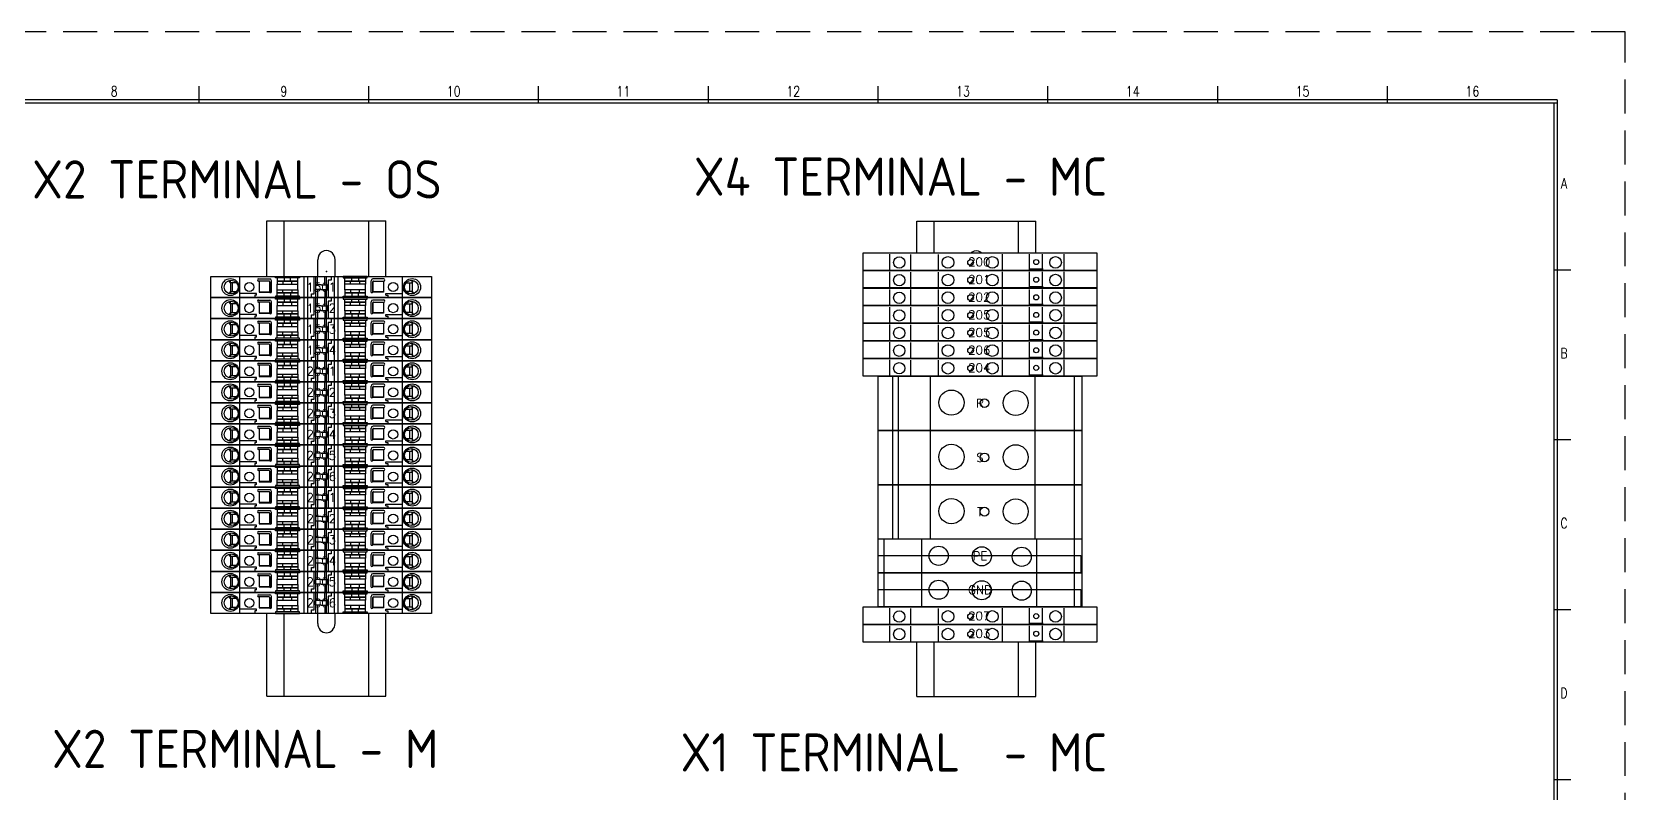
# Model space of a CAD drawing. Header units: inches. Extents: x 0 to 844, y 0 to 594.
# Drawn here: x 371.8 to 841, y 370 to 594 of the extents above; entities that cross this region are included whole.
import ezdxf
from ezdxf.enums import TextEntityAlignment as Align

# ---------------------------------------------------------------- set-up
doc = ezdxf.new("R2010")
doc.units = ezdxf.units.IN
doc.header["$LTSCALE"] = 10
doc.linetypes.add('DASHEDX2', pattern=[1.5, 1, -0.5])
doc.layers.get('0').update_dxf_attribs({"linetype": 'CONTINUOUS'})
for name, color, linetype in [('COMMENT', 4, 'CONTINUOUS'), ('PSYMS', 7, 'CONTINUOUS'), ('PTAG', 150, 'CONTINUOUS'), ('PTERM', 4, 'CONTINUOUS'), ('ZUWAKU', 7, 'CONTINUOUS')]:
    doc.layers.add(name, color=color, linetype=linetype)
doc.styles.get("Standard").update_dxf_attribs({"font": 'romans', "width": 0.8, "bigfont": 'extfont'})
doc.styles.add('WD', font='txt.shx')
doc.styles.add('WD_IEC', font='isocp2.shx', dxfattribs={"width": 0.9, "height": 4, "bigfont": 'extfont2.shx'})

# ---------------------------------------------------------------- blocks, each defined once
blk = doc.blocks.new('JIS_border_a1')
at = {"layer": 'ZUWAKU'}
for p, q in [((421, 573), (421, 578)), ((471, 573), (471, 578)), ((521, 573), (521, 578)), ((571, 573), (571, 578)), ((621, 573), (621, 578)), ((671, 573), (671, 578)), ((721, 573), (721, 578)), ((771, 573), (771, 578)), ((820, 524), (825, 524)), ((820, 474), (825, 474)), ((820, 424), (825, 424)), ((820, 374), (825, 374))]:
    blk.add_line(p, q, dxfattribs=at)
at = {"layer": 'ZUWAKU', "color": 5}
for p, q in [((821, 574), (20, 574)), ((821, 573), (21, 573)), ((820, 573), (820, 21)), ((821, 574), (821, 20))]:
    blk.add_line(p, q, dxfattribs=at)
at = {"layer": 'ZUWAKU', "color": 5, "linetype": 'DASHEDX2'}
blk.add_lwpolyline([(0, 0), (841, 0), (841, 594), (0, 594)], close=True, dxfattribs=at)
at = {"layer": 'COMMENT', "width": 0.8}
for s, p in [('8', (396, 576.5)), ('9', (446, 576.5)), ('10', (496, 576.5)), ('11', (546, 576.5)), ('12', (596, 576.5)), ('13', (646, 576.5)), ('14', (696, 576.5)), ('15', (746, 576.5)), ('16', (796, 576.5)), ('A', (823, 549.43)), ('B', (823, 499.43)), ('C', (823, 449.43)), ('D', (823, 399.43))]:
    blk.add_text(s, height=3, dxfattribs=at).set_placement(p, align=Align.MIDDLE)
blk = doc.blocks.new('VDIN7029')
for p, q in [((-17.53, 139.92), (17.53, 139.92)), ((-17.53, 0), (-17.53, 139.92)), ((-12.45, 0), (-12.45, 139.92)), ((12.45, 0), (12.45, 139.92)), ((17.53, 0), (17.53, 139.92)), ((-2.54, 121.51), (-2.54, 128.42)), ((2.54, 121.51), (2.54, 128.42)), ((-2.54, 71.47), (-2.54, 78.39)), ((2.54, 71.47), (2.54, 78.39)), ((-2.54, 21.44), (-2.54, 28.35)), ((2.54, 21.44), (2.54, 28.35)), ((-17.53, 0), (17.53, 0))]:
    blk.add_line(p, q)
for centre, start_param, end_param in [((0, 128.42), 4.712386, 7.853986), ((0, 121.51), 1.570796, 4.712386), ((0, 78.39), 4.712386, 7.853986), ((0, 71.47), 1.570796, 4.712386), ((0, 28.35), 4.712386, 7.853986), ((0, 21.44), 1.570796, 4.712386)]:
    blk.add_ellipse(centre, major_axis=(0, 2.77), ratio=0.917668, start_param=start_param, end_param=end_param)
for p in [(0, 124.97), (0, 74.93), (0, 24.89)]:
    blk.add_point(p)
blk = doc.blocks.new('2011-1dg')
at = {"style": 'WD', "flags": 1}
for tag, height, p in [('INST', 0.125, (0.008, 0.421)), ('LOC', 0.125, (0.008, 0.245)), ('WDBLKNAM', 0.05, (0, -0.525)), ('CAT', 0.05, (0, -0.454)), ('FP', 0.05, (0, -0.597)), ('FPT', 0.05, (0.141, -0.597)), ('ASSYCODE', 0.05, (0, -0.684))]:
    blk.add_attdef(tag, text='', height=height, dxfattribs=at).set_placement(p, align=Align.CENTER)
blk.add_wipeout([(1.28, -0.244), (-1.28, -0.244), (-1.28, 0), (1.28, 0)])
for p, q in [((-0.943, -0.244), (-0.943, 0)), ((-0.198, -0.244), (-0.198, 0)), ((-0.155, -0.244), (-0.155, 0)), ((-1.054, -0.072), (-1.071, -0.046)), ((-1.054, -0.172), (-1.071, -0.198)), ((-1.054, -0.072), (-1.054, -0.042)), ((-1.054, -0.172), (-1.054, -0.202)), ((-1.028, -0.172), (-1.028, -0.072)), ((-0.943, -0.196), (-0.955, -0.122)), ((-0.721, -0.176), (-0.721, -0.181)), ((-0.721, -0.181), (-0.596, -0.181)), ((-0.513, -0.154), (-0.513, -0.09)), ((-0.272, -0.154), (-0.272, -0.09)), ((0.155, -0.244), (0.155, 0)), ((0.198, -0.244), (0.198, 0)), ((0.272, -0.154), (0.272, -0.09)), ((0.513, -0.154), (0.513, -0.09)), ((0.721, -0.181), (0.596, -0.181)), ((0.721, -0.176), (0.721, -0.181)), ((0.943, -0.244), (0.943, 0)), ((0.943, -0.196), (0.955, -0.122)), ((1.028, -0.172), (1.028, -0.072)), ((1.054, -0.072), (1.054, -0.042)), ((1.054, -0.072), (1.071, -0.046)), ((1.054, -0.172), (1.054, -0.202)), ((1.054, -0.172), (1.071, -0.198)), ((-0.75, -0.196), (-0.943, -0.196)), ((-0.75, -0.215), (-0.771, -0.215)), ((-0.771, -0.215), (-0.771, -0.244)), ((-0.75, -0.215), (-0.75, -0.196)), ((0.75, -0.196), (0.943, -0.196)), ((0.75, -0.215), (0.75, -0.196)), ((0.75, -0.215), (0.771, -0.215)), ((0.771, -0.215), (0.771, -0.244))]:
    blk.add_line(p, q)
for points in [[(1.28, -0.244), (-1.28, -0.244), (-1.28, 0), (1.28, 0)], [(-0.531, 0), (-0.254, 0), (-0.254, -0.017), (-0.531, -0.017)], [(-0.272, -0.017), (-0.513, -0.017), (-0.513, -0.054), (-0.272, -0.054)], [(-0.272, -0.054), (-0.513, -0.054), (-0.513, -0.09), (-0.272, -0.09)], [(-0.272, -0.19), (-0.513, -0.19), (-0.513, -0.154), (-0.272, -0.154)], [(-0.445, -0.09), (-0.341, -0.09), (-0.341, -0.054), (-0.445, -0.054)], [(-0.445, -0.154), (-0.341, -0.154), (-0.341, -0.19), (-0.445, -0.19)], [(-0.43, -0.054), (-0.356, -0.054), (-0.356, -0.017), (-0.43, -0.017)], [(0.531, 0), (0.254, 0), (0.254, -0.017), (0.531, -0.017)], [(0.272, -0.017), (0.513, -0.017), (0.513, -0.054), (0.272, -0.054)], [(0.272, -0.054), (0.513, -0.054), (0.513, -0.09), (0.272, -0.09)], [(0.272, -0.19), (0.513, -0.19), (0.513, -0.154), (0.272, -0.154)], [(0.445, -0.09), (0.341, -0.09), (0.341, -0.054), (0.445, -0.054)], [(0.445, -0.154), (0.341, -0.154), (0.341, -0.19), (0.445, -0.19)], [(0.43, -0.054), (0.356, -0.054), (0.356, -0.017), (0.43, -0.017)], [(-0.531, -0.244), (-0.254, -0.244), (-0.254, -0.227), (-0.531, -0.227)], [(-0.272, -0.227), (-0.513, -0.227), (-0.513, -0.19), (-0.272, -0.19)], [(-0.43, -0.19), (-0.356, -0.19), (-0.356, -0.227), (-0.43, -0.227)], [(0.531, -0.244), (0.254, -0.244), (0.254, -0.227), (0.531, -0.227)], [(0.272, -0.227), (0.513, -0.227), (0.513, -0.19), (0.272, -0.19)], [(0.43, -0.19), (0.356, -0.19), (0.356, -0.227), (0.43, -0.227)]]:
    blk.add_lwpolyline(points, close=True)
for points in [[(-0.114, -0.244), (-0.114, -0.201), (-0.081, -0.201), (-0.081, 0)], [(-0.061, -0.244), (-0.061, 0)], [(-0.042, -0.095), (-0.042, 0)], [(0.042, -0.095), (0.042, 0)], [(0.061, -0.244), (0.061, 0)], [(0.114, 0), (0.114, -0.043), (0.081, -0.043), (0.081, -0.244)], [(-0.983, -0.072), (-1.054, -0.072), (-1.054, -0.172)], [(-1.054, -0.172), (-0.983, -0.172)], [(-0.726, -0.028), (-0.598, -0.028)], [(-0.605, -0.053), (-0.726, -0.053)], [(-0.605, -0.053), (-0.721, -0.053), (-0.721, -0.176)], [(-0.721, -0.176), (-0.598, -0.176), (-0.598, -0.06)], [(-0.598, -0.06), (-0.598, -0.176)], [(-0.577, -0.176), (-0.577, -0.049)], [(0, -0.095), (-0.061, -0.095)], [(0, -0.149), (-0.061, -0.149)], [(-0.042, -0.149), (-0.042, -0.244)], [(0, -0.095), (0.061, -0.095)], [(0, -0.149), (0.061, -0.149)], [(0.042, -0.149), (0.042, -0.244)], [(0.577, -0.176), (0.577, -0.049)], [(0.726, -0.028), (0.598, -0.028)], [(0.721, -0.176), (0.598, -0.176), (0.598, -0.06)], [(0.598, -0.06), (0.598, -0.176)], [(0.605, -0.053), (0.726, -0.053)], [(0.605, -0.053), (0.721, -0.053), (0.721, -0.176)], [(0.983, -0.072), (1.054, -0.072), (1.054, -0.172)], [(1.054, -0.172), (0.983, -0.172)]]:
    blk.add_lwpolyline(points)
for centre, radius in [((-1.054, -0.122), 0.0986), ((-1.045, -0.122), 0.0801), ((-0.834, -0.122), 0.0528), ((0.834, -0.122), 0.0528), ((1.054, -0.122), 0.0986), ((1.045, -0.122), 0.0801)]:
    blk.add_circle(centre, radius)
for centre, radius, start, end in [((-0.726, -0.04), 0.0122, 90, 270), ((-0.605, -0.06), 0.00773, 0, 90), ((-0.598, -0.049), 0.0208, 0, 90), ((-0.587, -0.176), 0.0104, 180, 0), ((0.598, -0.049), 0.0208, 90, 180), ((0.587, -0.176), 0.0104, 180, 0), ((0.605, -0.06), 0.00773, 90, 180), ((0.726, -0.04), 0.0122, 270, 90)]:
    blk.add_arc(centre, radius, start, end)
for tag, height, p in [('P_TAGSTRIP', 0.125, (0.008, 0.068)), ('MFG', 0.05, (0, -0.382))]:
    blk.add_attdef(tag, text='', height=height, dxfattribs=at).set_placement(p, align=Align.CENTER)
at = {"style": 'WD', "width": 0.8}
blk.add_attdef('WIRENOL', text='', height=0.1, dxfattribs=at).set_placement((-1.349, -0.122), align=Align.MIDDLE_RIGHT)
at = {"style": 'WD'}
for tag in ['WIRENO', 'TERM']:
    blk.add_attdef(tag, text='', height=0.1, dxfattribs=at).set_placement((0, -0.122), align=Align.MIDDLE_CENTER)
at = {"style": 'WD', "width": 0.8}
blk.add_attdef('WIRENOR', text='', height=0.1, dxfattribs=at).set_placement((1.349, -0.122), align=Align.MIDDLE_LEFT)
at = {"style": 'WD', "flags": 1}
blk.add_attdef('TERMDESCL', text='', height=0.05, dxfattribs=at).set_placement((-1.347, -0.237), align=Align.MIDDLE_RIGHT)
blk.add_attdef('TERMDESCR', text='', height=0.05, dxfattribs=at).set_placement((1.349, -0.237), align=Align.MIDDLE_LEFT)
blk = doc.blocks.new('WDK2_5_WQV')
at = {"style": 'WD_IEC', "flags": 1}
for tag, height, p in [('INST', 0.125, (0, 0.384)), ('LOC', 0.125, (0, 0.207)), ('WDBLKNAM', 0.05, (0, -0.41)), ('ASSYCODE', 0.05, (0, -0.568)), ('FP', 0.05, (0, -0.481)), ('FPT', 0.05, (0.141, -0.481))]:
    blk.add_attdef(tag, text='', height=height, dxfattribs=at).set_placement(p, align=Align.CENTER)
blk.add_wipeout([(1.356, -0.008), (1.356, -0.204), (-1.356, -0.204), (-1.356, 0), (1.356, 0)])
for p, q in [((-1.044, -0.204), (-1.044, -0.016)), ((-0.8, -0.204), (-0.8, -0.019)), ((-0.48, -0.204), (-0.48, -0.019)), ((0.261, -0.204), (0.261, -0.016)), ((0.573, -0.204), (0.573, -0.016)), ((0.724, -0.188), (0.724, -0.016)), ((0.977, -0.204), (0.977, -0.016)), ((0.573, -0.188), (0.733, -0.188))]:
    blk.add_line(p, q)
blk.add_lwpolyline([(1.356, -0.008), (1.356, -0.204), (-1.356, -0.204), (-1.356, 0), (1.356, 0)], close=True)
for centre, radius in [((-0.936, -0.113), 0.066), ((-0.371, -0.112), 0.0674), ((-0.109, -0.112), 0.0337), ((0.143, -0.112), 0.0674), ((0.653, -0.108), 0.0295), ((0.876, -0.112), 0.0674)]:
    blk.add_circle(centre, radius)
for tag, height, p in [('P_TAGSTRIP', 0.125, (0, 0.031)), ('MFG', 0.05, (0, -0.267)), ('CAT', 0.05, (0, -0.338))]:
    blk.add_attdef(tag, text='', height=height, dxfattribs=at).set_placement(p, align=Align.CENTER)
at = {"style": 'WD_IEC', "width": 0.8}
blk.add_attdef('WIRENOL', text='', height=0.1, dxfattribs=at).set_placement((-1.409, -0.102), align=Align.MIDDLE_RIGHT)
at = {"style": 'WD_IEC'}
for tag in ['WIRENO', 'TERM']:
    blk.add_attdef(tag, text='', height=0.1, dxfattribs=at).set_placement((-0.009, -0.106), align=Align.MIDDLE_CENTER)
at = {"style": 'WD_IEC', "width": 0.8}
blk.add_attdef('WIRENOR', text='', height=0.1, dxfattribs=at).set_placement((1.403, -0.106), align=Align.MIDDLE_LEFT)
at = {"style": 'WD_IEC', "flags": 1}
blk.add_attdef('TERMDESCL', text='', height=0.05, dxfattribs=at).set_placement((-1.406, -0.217), align=Align.MIDDLE_RIGHT)
blk.add_attdef('TERMDESCR', text='', height=0.05, dxfattribs=at).set_placement((1.402, -0.221), align=Align.MIDDLE_LEFT)
blk = doc.blocks.new('WDU35')
at = {"style": 'WD_IEC', "flags": 1}
for tag, height, p in [('INST', 0.125, (0, 0.384)), ('LOC', 0.125, (0, 0.207)), ('WDBLKNAM', 0.05, (0, -0.837)), ('FP', 0.05, (0, -0.909)), ('FPT', 0.05, (0.141, -0.909)), ('ASSYCODE', 0.05, (0, -0.996))]:
    blk.add_attdef(tag, text='', height=height, dxfattribs=at).set_placement(p, align=Align.CENTER)
blk.add_wipeout([(-1.179, -0.629), (-1.179, 0), (1.179, 0), (1.179, -0.629)])
for p, q in [((0.688, 0), (-0.688, 0)), ((0.491, 0), (-0.491, 0)), ((-1.011, -0.629), (-1.011, -0.008)), ((-0.943, -0.629), (-0.943, -0.008)), ((-0.573, -0.629), (-0.573, -0.008)), ((0.64, -0.629), (0.64, -0.008)), ((1.095, -0.626), (1.095, -0.008))]:
    blk.add_line(p, q)
blk.add_lwpolyline([(-1.179, -0.629), (-1.179, 0), (1.179, 0), (1.179, -0.629)], close=True)
for centre, radius in [((-0.331, -0.306), 0.146), ((0.414, -0.31), 0.145), ((0.053, -0.312), 0.0505)]:
    blk.add_circle(centre, radius)
for tag, height, p in [('P_TAGSTRIP', 0.125, (0, 0.031)), ('MFG', 0.05, (0, -0.694)), ('CAT', 0.05, (0, -0.766))]:
    blk.add_attdef(tag, text='', height=height, dxfattribs=at).set_placement(p, align=Align.CENTER)
at = {"style": 'WD_IEC', "width": 0.8}
blk.add_attdef('WIRENOL', text='', height=0.1, dxfattribs=at).set_placement((-1.249, -0.314), align=Align.MIDDLE_RIGHT)
blk.add_attdef('WIRENOR', text='', height=0.1, dxfattribs=at).set_placement((1.249, -0.314), align=Align.MIDDLE_LEFT)
at = {"style": 'WD_IEC', "flags": 1}
blk.add_attdef('TERMDESCL', text='', height=0.05, dxfattribs=at).set_placement((-1.246, -0.429), align=Align.MIDDLE_RIGHT)
at = {"style": 'WD_IEC'}
for tag in ['WIRENO', 'TERM']:
    blk.add_attdef(tag, text='', height=0.1, dxfattribs=at).set_placement((0, -0.497), align=Align.MIDDLE_CENTER)
at = {"style": 'WD_IEC', "flags": 1}
blk.add_attdef('TERMDESCR', text='', height=0.05, dxfattribs=at).set_placement((1.249, -0.429), align=Align.MIDDLE_LEFT)
blk = doc.blocks.new('WPE10')
at = {"style": 'WD_IEC', "flags": 1}
for tag, height, p in [('INST', 0.125, (-0.027, 0.375)), ('LOC', 0.125, (-0.027, 0.199)), ('CAT', 0.05, (-0.027, -0.544)), ('WDBLKNAM', 0.05, (-0.027, -0.615)), ('ASSYCODE', 0.05, (-0.027, -0.774)), ('FP', 0.05, (-0.027, -0.687)), ('FPT', 0.05, (0.114, -0.687))]:
    blk.add_attdef(tag, text='', height=height, dxfattribs=at).set_placement(p, align=Align.CENTER)
blk.add_wipeout([(1.171, -0.393), (-1.179, -0.393), (-1.179, 0), (1.179, 0), (1.179, -0.393)])
for p, q in [((-1.112, -0.393), (-1.112, -0.008)), ((-0.674, -0.393), (-0.674, -0.008)), ((0.66, -0.393), (0.66, -0.008)), ((1.095, -0.393), (1.095, -0.008)), ((-1.179, -0.191), (1.171, -0.191)), ((1.171, -0.191), (1.171, -0.393)), ((-0.688, -0.393), (0.688, -0.393)), ((-0.491, -0.393), (0.491, -0.393))]:
    blk.add_line(p, q)
blk.add_lwpolyline([(1.171, -0.393), (-1.179, -0.393), (-1.179, 0), (1.179, 0), (1.179, -0.393)], close=True)
for centre in [(-0.479, -0.195), (0.021, -0.201), (0.484, -0.206)]:
    blk.add_circle(centre, 0.111)
for tag, height, p in [('P_TAGSTRIP', 0.125, (-0.027, 0.022)), ('MFG', 0.05, (-0.027, -0.472))]:
    blk.add_attdef(tag, text='', height=height, dxfattribs=at).set_placement(p, align=Align.CENTER)
at = {"style": 'WD_IEC', "width": 0.8}
blk.add_attdef('WIRENOL', text='', height=0.1, dxfattribs=at).set_placement((-1.249, -0.197), align=Align.MIDDLE_RIGHT)
blk.add_attdef('WIRENOR', text='', height=0.1, dxfattribs=at).set_placement((1.249, -0.197), align=Align.MIDDLE_LEFT)
at = {"style": 'WD_IEC', "flags": 1}
blk.add_attdef('TERMDESCL', text='', height=0.05, dxfattribs=at).set_placement((-1.246, -0.311), align=Align.MIDDLE_RIGHT)
at = {"style": 'WD_IEC'}
for tag in ['WIRENO', 'TERM']:
    blk.add_attdef(tag, text='', height=0.1, dxfattribs=at).set_placement((0.01, -0.289), align=Align.MIDDLE_CENTER)
at = {"style": 'WD_IEC', "flags": 1}
blk.add_attdef('TERMDESCR', text='', height=0.05, dxfattribs=at).set_placement((1.249, -0.311), align=Align.MIDDLE_LEFT)

msp = doc.modelspace()

# ---------------------------------------------------------------- block references
msp.add_blockref('JIS_border_a1', (0, 0))
at = {"layer": 'PSYMS'}
ref = msp.add_blockref('VDIN7029', (458.52, 398.47), dxfattribs=at)
ref.add_attrib('P_TAG1', '+MC-DR2', dxfattribs={"layer": 'PTAG', "height": 0.125, "style": 'WD_IEC'}).set_placement((458.52, 468.42), align=Align.CENTER)
ref = msp.add_blockref('VDIN7029', (649.92, 398.35), dxfattribs=at)
ref.add_attrib('P_TAG1', '+MC-DR1', dxfattribs={"layer": 'PTAG', "height": 0.125, "style": 'WD_IEC'}).set_placement((649.92, 468.31), align=Align.CENTER)

# ---------------------------------------------------------------- texts
at = {"style": 'WD_IEC'}
for s, p in [('X2 TERMINAL - OS', (371.83, 544.96)), ('X4 TERMINAL - MC', (566.7, 545.78)), ('X2 TERMINAL - M', (377.7, 377.37)), ('X1 TERMINAL  - MC', (562.81, 376.31))]:
    msp.add_text(s, height=11.25, dxfattribs=at).set_placement(p)

# ---------------------------------------------------------------- next in the draw order: block references
ref = msp.add_blockref('WDK2_5_WQV', (651, 529), dxfattribs=dict(xscale=25.39999999999998, yscale=25.39999999999998, zscale=25.39999999999998))
ref.add_attrib('TERM', '200', dxfattribs={"layer": 'PTERM', "height": 2.54, "style": 'WD'}).set_placement((650.77, 526.3), align=Align.MIDDLE_CENTER)
ref = msp.add_blockref('2011-1dg', (457, 522), dxfattribs=dict(xscale=25.39999999999998, yscale=25.39999999999998, zscale=25.39999999999998))
ref.add_attrib('TERM', '1501', dxfattribs={"layer": 'PTERM', "height": 2.54, "style": 'WD'}).set_placement((457, 518.9), align=Align.MIDDLE_CENTER)

# ---------------------------------------------------------------- next in the draw order: block references
ref = msp.add_blockref('WDK2_5_WQV', (651, 523.81), dxfattribs=dict(xscale=25.39999999999998, yscale=25.39999999999998, zscale=25.39999999999998))
ref.add_attrib('TERM', '201', dxfattribs={"layer": 'PTERM', "height": 2.54, "style": 'WD'}).set_placement((650.77, 521.11), align=Align.MIDDLE_CENTER)
ref = msp.add_blockref('2011-1dg', (457, 515.8), dxfattribs=dict(xscale=25.39999999999998, yscale=25.39999999999998, zscale=25.39999999999998))
ref.add_attrib('TERM', '1502', dxfattribs={"layer": 'PTERM', "height": 2.54, "style": 'WD'}).set_placement((457, 512.7), align=Align.MIDDLE_CENTER)

# ---------------------------------------------------------------- next in the draw order: block references
ref = msp.add_blockref('WDK2_5_WQV', (651, 518.62), dxfattribs=dict(xscale=25.39999999999998, yscale=25.39999999999998, zscale=25.39999999999998))
ref.add_attrib('TERM', '202', dxfattribs={"layer": 'PTERM', "height": 2.54, "style": 'WD'}).set_placement((650.77, 515.92), align=Align.MIDDLE_CENTER)
ref = msp.add_blockref('2011-1dg', (457, 509.6), dxfattribs=dict(xscale=25.39999999999998, yscale=25.39999999999998, zscale=25.39999999999998))
ref.add_attrib('TERM', '1503', dxfattribs={"layer": 'PTERM', "height": 2.54, "style": 'WD'}).set_placement((457, 506.51), align=Align.MIDDLE_CENTER)

# ---------------------------------------------------------------- next in the draw order: block references
ref = msp.add_blockref('WDK2_5_WQV', (651, 513.43), dxfattribs=dict(xscale=25.39999999999998, yscale=25.39999999999998, zscale=25.39999999999998))
ref.add_attrib('TERM', '205', dxfattribs={"layer": 'PTERM', "height": 2.54, "style": 'WD'}).set_placement((650.77, 510.73), align=Align.MIDDLE_CENTER)
ref = msp.add_blockref('2011-1dg', (457, 503.41), dxfattribs=dict(xscale=25.39999999999998, yscale=25.39999999999998, zscale=25.39999999999998))
ref.add_attrib('TERM', '1504', dxfattribs={"layer": 'PTERM', "height": 2.54, "style": 'WD'}).set_placement((457, 500.31), align=Align.MIDDLE_CENTER)

# ---------------------------------------------------------------- next in the draw order: block references
ref = msp.add_blockref('WDK2_5_WQV', (651, 508.24), dxfattribs=dict(xscale=25.39999999999998, yscale=25.39999999999998, zscale=25.39999999999998))
ref.add_attrib('TERM', '205', dxfattribs={"layer": 'PTERM', "height": 2.54, "style": 'WD'}).set_placement((650.77, 505.54), align=Align.MIDDLE_CENTER)
ref = msp.add_blockref('2011-1dg', (457, 497.21), dxfattribs=dict(xscale=25.39999999999998, yscale=25.39999999999998, zscale=25.39999999999998))
ref.add_attrib('TERM', '2001', dxfattribs={"layer": 'PTERM', "height": 2.54, "style": 'WD'}).set_placement((457, 494.11), align=Align.MIDDLE_CENTER)

# ---------------------------------------------------------------- next in the draw order: block references
ref = msp.add_blockref('WDK2_5_WQV', (651, 503.05), dxfattribs=dict(xscale=25.39999999999998, yscale=25.39999999999998, zscale=25.39999999999998))
ref.add_attrib('TERM', '206', dxfattribs={"layer": 'PTERM', "height": 2.54, "style": 'WD'}).set_placement((650.77, 500.35), align=Align.MIDDLE_CENTER)
ref = msp.add_blockref('2011-1dg', (457, 491.01), dxfattribs=dict(xscale=25.39999999999998, yscale=25.39999999999998, zscale=25.39999999999998))
ref.add_attrib('TERM', '2002', dxfattribs={"layer": 'PTERM', "height": 2.54, "style": 'WD'}).set_placement((457, 487.91), align=Align.MIDDLE_CENTER)

# ---------------------------------------------------------------- next in the draw order: block references
ref = msp.add_blockref('WDK2_5_WQV', (651, 497.86), dxfattribs=dict(xscale=25.39999999999998, yscale=25.39999999999998, zscale=25.39999999999998))
ref.add_attrib('TERM', '204', dxfattribs={"layer": 'PTERM', "height": 2.54, "style": 'WD'}).set_placement((650.77, 495.16), align=Align.MIDDLE_CENTER)
ref = msp.add_blockref('2011-1dg', (457, 484.81), dxfattribs=dict(xscale=25.39999999999998, yscale=25.39999999999998, zscale=25.39999999999998))
ref.add_attrib('TERM', '2003', dxfattribs={"layer": 'PTERM', "height": 2.54, "style": 'WD'}).set_placement((457, 481.72), align=Align.MIDDLE_CENTER)

# ---------------------------------------------------------------- next in the draw order: block references
ref = msp.add_blockref('WDU35', (651, 492.66), dxfattribs=dict(xscale=25.39999999999998, yscale=25.39999999999998, zscale=25.39999999999998))
ref.add_attrib('TERM', 'R', dxfattribs={"layer": 'PTERM', "height": 2.54, "style": 'WD'}).set_placement((651, 484.68), align=Align.MIDDLE_CENTER)
ref = msp.add_blockref('2011-1dg', (457, 478.62), dxfattribs=dict(xscale=25.39999999999998, yscale=25.39999999999998, zscale=25.39999999999998))
ref.add_attrib('TERM', '2004', dxfattribs={"layer": 'PTERM', "height": 2.54, "style": 'WD'}).set_placement((457, 475.52), align=Align.MIDDLE_CENTER)

# ---------------------------------------------------------------- next in the draw order: block references
ref = msp.add_blockref('WDU35', (651, 476.69), dxfattribs=dict(xscale=25.39999999999998, yscale=25.39999999999998, zscale=25.39999999999998))
ref.add_attrib('TERM', 'S', dxfattribs={"layer": 'PTERM', "height": 2.54, "style": 'WD'}).set_placement((651, 468.71), align=Align.MIDDLE_CENTER)
ref = msp.add_blockref('2011-1dg', (457, 472.42), dxfattribs=dict(xscale=25.39999999999998, yscale=25.39999999999998, zscale=25.39999999999998))
ref.add_attrib('TERM', '2005', dxfattribs={"layer": 'PTERM', "height": 2.54, "style": 'WD'}).set_placement((457, 469.32), align=Align.MIDDLE_CENTER)

# ---------------------------------------------------------------- next in the draw order: block references
ref = msp.add_blockref('2011-1dg', (457, 466.22), dxfattribs=dict(xscale=25.39999999999998, yscale=25.39999999999998, zscale=25.39999999999998))
ref.add_attrib('TERM', '2006', dxfattribs={"layer": 'PTERM', "height": 2.54, "style": 'WD'}).set_placement((457, 463.12), align=Align.MIDDLE_CENTER)
ref = msp.add_blockref('WDU35', (651, 460.72), dxfattribs=dict(xscale=25.39999999999998, yscale=25.39999999999998, zscale=25.39999999999998))
ref.add_attrib('TERM', 'T', dxfattribs={"layer": 'PTERM', "height": 2.54, "style": 'WD'}).set_placement((651, 452.74), align=Align.MIDDLE_CENTER)

# ---------------------------------------------------------------- next in the draw order: block references
ref = msp.add_blockref('2011-1dg', (457, 460.02), dxfattribs=dict(xscale=25.39999999999998, yscale=25.39999999999998, zscale=25.39999999999998))
ref.add_attrib('TERM', '2101', dxfattribs={"layer": 'PTERM', "height": 2.54, "style": 'WD'}).set_placement((457, 456.93), align=Align.MIDDLE_CENTER)
ref = msp.add_blockref('WPE10', (651, 444.75), dxfattribs=dict(xscale=25.39999999999998, yscale=25.39999999999998, zscale=25.39999999999998))
ref.add_attrib('TERM', 'PE', dxfattribs={"layer": 'PTERM', "height": 2.54, "style": 'WD'}).set_placement((651, 439.76), align=Align.MIDDLE_CENTER)

# ---------------------------------------------------------------- next in the draw order: block references
ref = msp.add_blockref('2011-1dg', (457, 453.83), dxfattribs=dict(xscale=25.39999999999998, yscale=25.39999999999998, zscale=25.39999999999998))
ref.add_attrib('TERM', '2102', dxfattribs={"layer": 'PTERM', "height": 2.54, "style": 'WD'}).set_placement((457, 450.73), align=Align.MIDDLE_CENTER)
ref = msp.add_blockref('WPE10', (651, 434.77), dxfattribs=dict(xscale=25.39999999999998, yscale=25.39999999999998, zscale=25.39999999999998))
ref.add_attrib('TERM', 'GND', dxfattribs={"layer": 'PTERM', "height": 2.54, "style": 'WD'}).set_placement((651, 429.78), align=Align.MIDDLE_CENTER)

# ---------------------------------------------------------------- next in the draw order: block references
ref = msp.add_blockref('2011-1dg', (457, 447.63), dxfattribs=dict(xscale=25.39999999999998, yscale=25.39999999999998, zscale=25.39999999999998))
ref.add_attrib('TERM', '2103', dxfattribs={"layer": 'PTERM', "height": 2.54, "style": 'WD'}).set_placement((457, 444.53), align=Align.MIDDLE_CENTER)
ref = msp.add_blockref('WDK2_5_WQV', (651, 424.79), dxfattribs=dict(xscale=25.39999999999998, yscale=25.39999999999998, zscale=25.39999999999998))
ref.add_attrib('TERM', '207', dxfattribs={"layer": 'PTERM', "height": 2.54, "style": 'WD'}).set_placement((650.77, 422.09), align=Align.MIDDLE_CENTER)

# ---------------------------------------------------------------- next in the draw order: block references
ref = msp.add_blockref('2011-1dg', (457, 441.43), dxfattribs=dict(xscale=25.39999999999998, yscale=25.39999999999998, zscale=25.39999999999998))
ref.add_attrib('TERM', '2104', dxfattribs={"layer": 'PTERM', "height": 2.54, "style": 'WD'}).set_placement((457, 438.33), align=Align.MIDDLE_CENTER)
ref = msp.add_blockref('WDK2_5_WQV', (651, 419.6), dxfattribs=dict(xscale=25.39999999999998, yscale=25.39999999999998, zscale=25.39999999999998))
ref.add_attrib('TERM', '203', dxfattribs={"layer": 'PTERM', "height": 2.54, "style": 'WD'}).set_placement((650.77, 416.9), align=Align.MIDDLE_CENTER)

# ---------------------------------------------------------------- next in the draw order: block references
ref = msp.add_blockref('2011-1dg', (457, 435.23), dxfattribs=dict(xscale=25.39999999999998, yscale=25.39999999999998, zscale=25.39999999999998))
ref.add_attrib('TERM', '2005', dxfattribs={"layer": 'PTERM', "height": 2.54, "style": 'WD'}).set_placement((457, 432.13), align=Align.MIDDLE_CENTER)

# ---------------------------------------------------------------- next in the draw order: block references
ref = msp.add_blockref('2011-1dg', (457, 429.04), dxfattribs=dict(xscale=25.39999999999998, yscale=25.39999999999998, zscale=25.39999999999998))
ref.add_attrib('TERM', '2006', dxfattribs={"layer": 'PTERM', "height": 2.54, "style": 'WD'}).set_placement((457, 425.94), align=Align.MIDDLE_CENTER)

doc.saveas('drawing.dxf')
